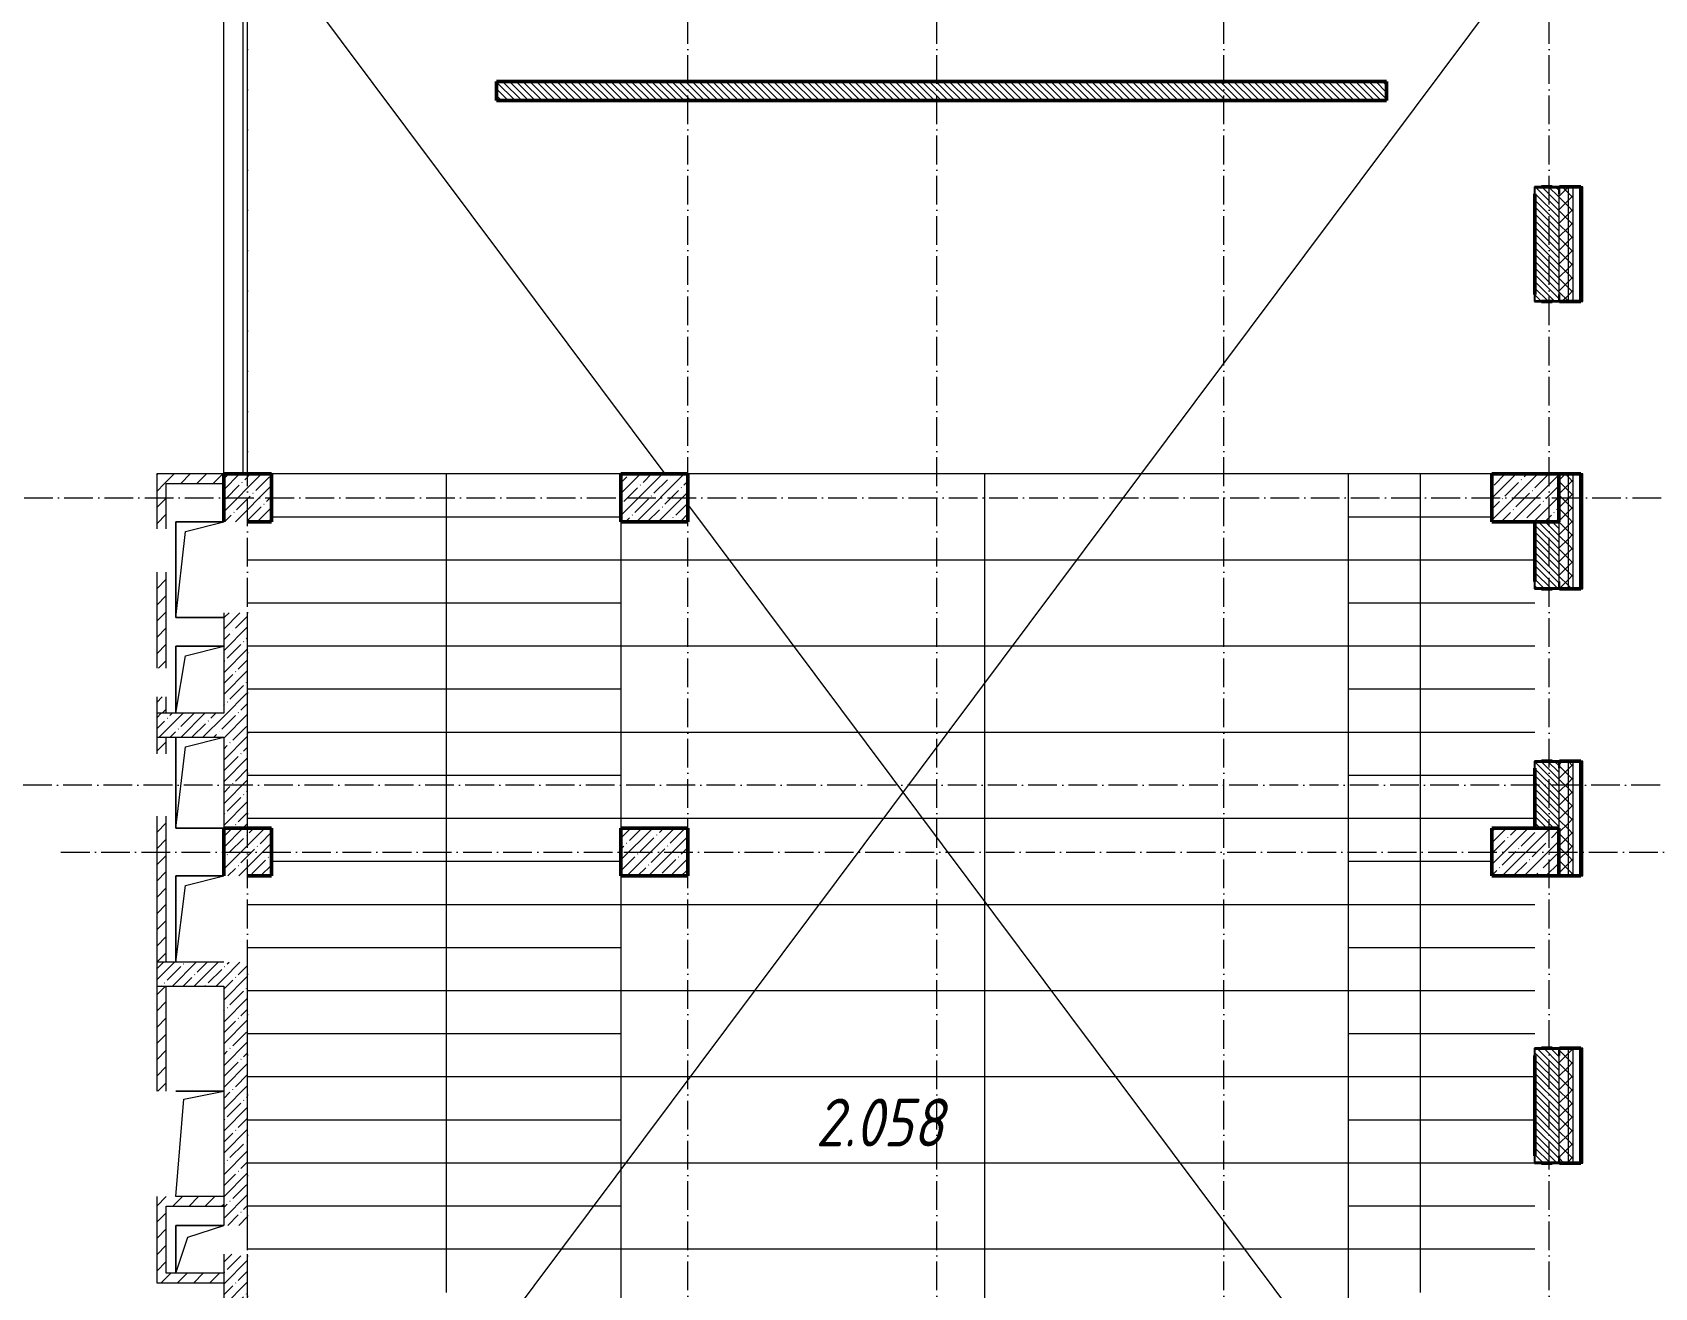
# Model space of a CAD drawing. Header units: millimetres. Extents: x -401725 to 250493, y 305116 to 802890.
# Drawn here: x -7990 to 8958, y 477247 to 490359 of the extents above; entities that cross this region are included whole.
import ezdxf

# ---------------------------------------------------------------- set-up
doc = ezdxf.new("R2010")
doc.units = ezdxf.units.MM
doc.linetypes.add('50_200_ШТРИХ_1Т_ш5_п1_п1_', pattern=[700, 500, -100, 0, -100])
for name, color, linetype, lineweight in [('A-DETL-____-OTLN-4', 7, 'Continuous', 18), ('A-FLOR-____-OTLN', 7, 'Continuous', 9), ('A-GENM-____-MCUT', 7, 'Continuous', 25), ('A-GENM-____-OTLN', 7, 'Continuous', 9), ('A-GENM-____-OTLN-1', 7, 'Continuous', 25), ('A-WALL-____-MCUT-1', 7, 'Continuous', 9), ('A-WALL-____-MCUT-2', 7, 'Continuous', 50), ('A-WALL-____-MCUT-3', 7, 'Continuous', 9), ('A-WALL-____-PATT-1', 7, 'Continuous', 9), ('A-WALL-FNSH-MCUT-1', 7, 'Continuous', 9), ('I-WALL-____-OTLN', 7, 'Continuous', 9), ('S-COLS-____-MCUT', 7, 'Continuous', 50), ('S-COLS-____-OTLN', 7, 'Continuous', 9), ('S-GRID-____-OTLN-1', 7, '50_200_ШТРИХ_1Т_ш5_п1_п1_', 9), ('S-STRS-____-OTLN-1', 7, 'Continuous', 9), ('Марки помещений', 7, 'Continuous', 9)]:
    doc.layers.add(name, color=color, linetype=linetype, lineweight=lineweight)
doc.styles.add('ISOCPEUR_I_3', font='isocpeui.ttf', dxfattribs={"width": 0.85, "height": 2.2})
pattern_1 = [(45, (-15591.66, 459015.94), (-114.0493, 114.0493), []), (45, (-15477.61, 459015.94), (-114.0493, 114.0493), [201.612, -40.322, 3.353, -36.97])]
pattern_2 = [(135, (-15591.663, 459015.94), (-35.35534, -35.35534), [])]
pattern_3 = [(45, (-15591.66, 459015.94), (-70.71068, 70.71068), []), (135, (-15591.66, 459015.94), (-70.71068, -70.71068), [])]
pattern_4 = [(45, (-15591.66, 459015.94), (-84.8528, 84.8528), [])]

# ---------------------------------------------------------------- blocks, each defined once
blk = doc.blocks.new('BSC_Колонна _Прямоугольная - 500х500-V2-АР1_План отверстий 2 этажа в осях 1-64_А-ГГ')
at = {"layer": 'S-COLS-____-OTLN'}
h = blk.add_hatch(dxfattribs=at)
h.set_pattern_fill('FP_28', color=256, style=0, pattern_type=2)
h.set_pattern_definition([(45, (-9850, -26481.04), (-114.04925, 114.04925), []), (45, (-9735.95, -26481.04), (-114.04925, 114.04925), [201.613, -40.323, 3.353, -36.97])])
h.paths.add_polyline_path([(-250, -250), (250, -250), (250, 250), (-250, 250)], flags=0)
at = {"layer": 'S-COLS-____-MCUT'}
for p, q in [((250, 250), (-250, 250)), ((-250, 250), (-250, -250)), ((250, -250), (250, 250)), ((0, -250), (250, -250))]:
    blk.add_line(p, q, dxfattribs=at)
blk = doc.blocks.new('BSC_Колонна _Прямоугольная - 500х700-V5-АР1_План отверстий 2 этажа в осях 1-64_А-ГГ')
at = {"layer": 'S-COLS-____-OTLN'}
h = blk.add_hatch(dxfattribs=at)
h.set_pattern_fill('FP_31', color=256, style=0, pattern_type=2)
h.set_pattern_definition([(315, (-22781.04, 14100), (114.0493, 114.0493), []), (315, (-22781.04, 13985.95), (114.0493, 114.0493), [201.613, -40.323, 3.353, -36.97])])
h.paths.add_polyline_path([(-250, 350), (-250, -350), (250, -350), (250, 350)], flags=0)
at = {"layer": 'S-COLS-____-MCUT'}
for p, q in [((250, 350), (-250, 350)), ((-250, 350), (-250, -350)), ((250, -350), (250, 350)), ((-250, -350), (250, -350))]:
    blk.add_line(p, q, dxfattribs=at)
blk = doc.blocks.new('BSC_Колонна _Прямоугольная - 500х700-V6-АР1_План отверстий 2 этажа в осях 1-64_А-ГГ')
at = {"layer": 'S-COLS-____-OTLN'}
h = blk.add_hatch(dxfattribs=at)
h.set_pattern_fill('FP_32', color=256, style=0, pattern_type=2)
h.set_pattern_definition([(315, (-26481.04, 14100), (114.04925, 114.04925), []), (315, (-26481.04, 13985.95), (114.04925, 114.04925), [201.613, -40.323, 3.353, -36.97])])
h.paths.add_polyline_path([(-250, 350), (-250, -350), (250, -350), (250, 350)], flags=0)
at = {"layer": 'S-COLS-____-MCUT'}
for p, q in [((250, 350), (-250, 350)), ((-250, 350), (-250, -350)), ((250, -350), (250, 350)), ((-250, -350), (250, -350))]:
    blk.add_line(p, q, dxfattribs=at)
blk = doc.blocks.new('BSC_Колонна _Прямоугольная - 500х700-V107-АР1_План отверстий 2 этажа в осях 1-64_А-ГГ')
at = {"layer": 'S-COLS-____-OTLN'}
h = blk.add_hatch(dxfattribs=at)
h.set_pattern_fill('FP_136', color=256, style=0, pattern_type=2)
h.set_pattern_definition([(315, (-22781.04, 23200), (114.04925, 114.04925), []), (315, (-22781.04, 23085.95), (114.04925, 114.04925), [201.613, -40.323, 3.353, -36.97])])
h.paths.add_polyline_path([(-250, 350), (-250, -350), (250, -350), (250, 350)], flags=0)
at = {"layer": 'S-COLS-____-MCUT'}
for p, q in [((250, 350), (-250, 350)), ((-250, 350), (-250, -350)), ((250, -350), (250, 350)), ((-250, -350), (250, -350))]:
    blk.add_line(p, q, dxfattribs=at)
blk = doc.blocks.new('BSC_Колонна _Прямоугольная - 500х700-V108-АР1_План отверстий 2 этажа в осях 1-64_А-ГГ')
at = {"layer": 'S-COLS-____-OTLN'}
h = blk.add_hatch(dxfattribs=at)
h.set_pattern_fill('FP_137', color=256, style=0, pattern_type=2)
h.set_pattern_definition([(315, (-26481.04, 23200), (114.04925, 114.04925), []), (315, (-26481.04, 23085.95), (114.04925, 114.04925), [201.613, -40.323, 3.353, -36.97])])
h.paths.add_polyline_path([(-250, 350), (-250, -350), (250, -350), (250, 350)], flags=0)
at = {"layer": 'S-COLS-____-MCUT'}
for p, q in [((250, 350), (-250, 350)), ((-250, 350), (-250, -350)), ((250, -350), (250, 350)), ((-250, -350), (250, -350))]:
    blk.add_line(p, q, dxfattribs=at)
blk = doc.blocks.new('Фахверк_СКБ_Уголок - 250_2700-27497298-АР1_План отверстий 2 этажа в осях 1-64_А-ГГ')
at = {"layer": 'A-GENM-____-MCUT'}
for p, q in [((200, 181), (125, 181)), ((125, 181), (125, 106)), ((131, 106), (131, 175)), ((131, 175), (200, 175)), ((200, 175), (200, 181)), ((125, 106), (131, 106)), ((131, -6), (125, -6)), ((125, -6), (125, -81)), ((125, -81), (200, -81)), ((131, -75), (131, -6)), ((200, -75), (131, -75)), ((200, -81), (200, -75))]:
    blk.add_line(p, q, dxfattribs=at)
blk = doc.blocks.new('AR_Отверстие прямоугольное _в плите_ - AR_Отверстие прямоугольное _в плите_-30552728-АР1_План отверстий 2 этажа в осях 1-64_А-ГГ')
at = {"layer": 'A-GENM-____-OTLN'}
for p, q in [((250, 500), (-250, 500)), ((-250, 500), (-250, -500)), ((-250, -500), (-150, 400)), ((-150, 400), (250, 500)), ((-250, -500), (250, -500))]:
    blk.add_line(p, q, dxfattribs=at)
blk = doc.blocks.new('AR_Отверстие прямоугольное _в плите_ - AR_Отверстие прямоугольное _в плите_-30552824-АР1_План отверстий 2 этажа в осях 1-64_А-ГГ')
at = {"layer": 'A-GENM-____-OTLN'}
for p, q in [((250, 350), (-250, 350)), ((-250, 350), (-250, -350)), ((-150, 250), (250, 350)), ((-250, -350), (-150, 250))]:
    blk.add_line(p, q, dxfattribs=at)
blk = doc.blocks.new('AR_Отверстие прямоугольное _в плите_ - AR_Отверстие прямоугольное _в плите_-30552826-АР1_План отверстий 2 этажа в осях 1-64_А-ГГ')
at = {"layer": 'A-GENM-____-OTLN'}
for p, q in [((-250, 475), (-250, -475)), ((-250, -475), (-150, 375)), ((-150, 375), (250, 475)), ((-250, -475), (250, -475))]:
    blk.add_line(p, q, dxfattribs=at)
blk = doc.blocks.new('AR_Отверстие прямоугольное _в плите_ - AR_Отверстие прямоугольное _в плите_-V175-АР1_План отверстий 2 этажа в осях 1-64_А-ГГ')
at = {"layer": 'A-GENM-____-OTLN'}
for p, q in [((250, 450), (-250, 450)), ((-250, 450), (-250, -450)), ((-250, -450), (-150, 350)), ((-150, 350), (250, 450))]:
    blk.add_line(p, q, dxfattribs=at)
blk = doc.blocks.new('AR_Отверстие прямоугольное _в плите_ - AR_Отверстие прямоугольное _в плите_-V186-АР1_План отверстий 2 этажа в осях 1-64_А-ГГ')
at = {"layer": 'A-GENM-____-OTLN'}
for p, q in [((250, 250), (-250, 250)), ((-250, 250), (-250, -250)), ((-125, 125), (250, 250)), ((-250, -250), (-125, 125))]:
    blk.add_line(p, q, dxfattribs=at)
blk = doc.blocks.new('AR_Отверстие прямоугольное _в плите_ - AR_Отверстие прямоугольное _в плите_-30552711-АР1_План отверстий 2 этажа в осях 1-64_А-ГГ')
at = {"layer": 'A-GENM-____-OTLN'}
for p, q in [((250, 550), (-250, 550)), ((-167, 467), (250, 550)), ((-250, -550), (-167, 467))]:
    blk.add_line(p, q, dxfattribs=at)
blk = doc.blocks.new('2этаж')
at = {"layer": 'S-GRID-____-OTLN-1', "color": 251, "ltscale": 0.6, "true_color": 0x636466}
for p, q in [((-5741.7, 454533.3), (-5741.7, 508896.9)), ((-1141.7, 454533.3), (-1141.7, 508896.9)), ((1458.3, 454533.3), (1458.3, 508896.9)), ((4458.3, 454533.3), (4458.3, 508896.9)), ((7858.3, 454533.3), (7858.3, 508896.9)), ((-20260.4, 485497), (11116.1, 485497)), ((11116.1, 482497), (-20260.4, 482497)), ((-7691.7, 481797), (11116.1, 481797))]:
    blk.add_line(p, q, dxfattribs=at)

msp = doc.modelspace()

# ---------------------------------------------------------------- hatches: boundary and pattern name
at = {"layer": 'A-WALL-____-PATT-1'}
h = msp.add_hatch(dxfattribs=at)
h.set_pattern_fill('FP_1', color=256, style=0, pattern_type=2)
h.set_pattern_definition(pattern_3)
h.paths.add_polyline_path([(8108.3366, 468546.983), (8108.3366, 470746.983), (8058.3366, 470746.983), (8058.3366, 468546.983)], flags=0)
h.paths.add_polyline_path([(8058.3366, 472546.983), (8108.3366, 472546.983), (8108.3366, 473746.983), (8058.3366, 473746.983), (8058.3366, 473511.7535)], flags=0)
h.paths.add_polyline_path([(8058.3366, 475546.983), (8108.3366, 475546.983), (8108.3366, 476746.983), (8058.3366, 476746.983)], flags=0)
h.paths.add_polyline_path([(8108.3366, 478546.983), (8108.3366, 479746.983), (8058.3366, 479746.983), (8058.3366, 478546.983)], flags=0)
h.paths.add_polyline_path([(8108.3366, 481546.983), (8108.3366, 482746.983), (8058.3366, 482746.983), (8058.3366, 481546.983)], flags=0)
h.paths.add_polyline_path([(8108.3366, 484546.983), (8108.3366, 485746.983), (8058.3366, 485746.983), (8058.3366, 484546.983)], flags=0)
h.paths.add_polyline_path([(8108.3366, 487546.983), (8108.3366, 488746.983), (8058.3366, 488746.983), (8058.3366, 487546.983)], flags=0)
h.paths.add_polyline_path([(8108.3366, 490546.983), (8108.3366, 491746.983), (8058.3366, 491746.983), (8058.3366, 490546.983)], flags=0)
h.paths.add_polyline_path([(8108.3366, 493546.983), (8108.3366, 494746.983), (8058.3366, 494746.983), (8058.3366, 493546.983)], flags=0)
h.paths.add_polyline_path([(8108.3366, 496546.983), (8108.3366, 497746.983), (8058.3366, 497746.983), (8058.3366, 496546.983)], flags=0)
h.paths.add_polyline_path([(8108.3366, 499546.983), (8108.3366, 500796.983), (8058.3366, 500796.983), (8058.3366, 499546.983)], flags=0)
h.paths.add_polyline_path([(8108.3366, 502596.983), (8108.3366, 506846.983), (8058.3366, 506846.983), (8058.3366, 502596.983)], flags=0)
h = msp.add_hatch(dxfattribs=at)
h.set_pattern_fill('FP_1', color=256, style=0, pattern_type=2)
h.set_pattern_definition(pattern_3)
h.paths.add_polyline_path([(8058.3366, 468546.983), (8058.3366, 470746.983), (7964.3366, 470746.983), (7964.3366, 470671.983), (7958.3366, 470671.983), (7958.3366, 468546.983)], flags=0)
h.paths.add_polyline_path([(7964.3366, 472546.983), (8058.3366, 472546.983), (8058.3366, 473746.983), (7964.3366, 473746.983), (7964.3366, 473671.983), (7958.3366, 473671.983), (7958.3366, 472621.983), (7964.3366, 472621.983), (7964.3366, 472552.983)], flags=0)
h.paths.add_polyline_path([(8058.3366, 475546.983), (8058.3366, 476746.983), (7958.3366, 476746.983), (7958.3366, 475621.983), (7964.3366, 475621.983), (7964.3366, 475546.983)], flags=0)
h.paths.add_polyline_path([(8058.3366, 478546.983), (8058.3366, 479746.983), (7964.3366, 479746.983), (7964.3366, 479671.983), (7958.3366, 479671.983), (7958.3366, 478621.983), (7964.3366, 478621.983), (7964.3366, 478546.983)], flags=0)
h.paths.add_polyline_path([(7958.3366, 481546.983), (8058.3366, 481546.983), (8058.3366, 482746.983), (7964.3366, 482746.983), (7964.3366, 482671.983), (7958.3366, 482671.983), (7958.3366, 482046.983)], flags=0)
h.paths.add_polyline_path([(7964.3366, 484546.983), (8058.3366, 484546.983), (8058.3366, 485746.983), (7958.3366, 485746.983), (7958.3366, 484621.983), (7964.3366, 484621.983), (7964.3366, 484552.983)], flags=0)
h.paths.add_polyline_path([(8058.3366, 487546.983), (8058.3366, 488746.983), (7964.3366, 488746.983), (7964.3366, 488671.983), (7958.3366, 488671.983), (7958.3366, 487621.983), (7964.3366, 487621.983), (7964.3366, 487546.983)], flags=0)
h.paths.add_polyline_path([(8058.3366, 490546.983), (8058.3366, 491746.983), (7958.3366, 491746.983), (7958.3366, 490621.983), (7964.3366, 490621.983), (7964.3366, 490546.983)], flags=0)
h.paths.add_polyline_path([(7964.3366, 493546.983), (8058.3366, 493546.983), (8058.3366, 494746.983), (7964.3366, 494746.983), (7964.3366, 494671.983), (7958.3366, 494671.983), (7958.3366, 493621.983), (7964.3366, 493621.983), (7964.3366, 493552.983)], flags=0)
h.paths.add_polyline_path([(7964.3366, 496546.983), (8058.3366, 496546.983), (8058.3366, 497746.983), (7958.3366, 497746.983), (7958.3366, 496621.983), (7964.3366, 496621.983), (7964.3366, 496552.983)], flags=0)
h.paths.add_polyline_path([(8058.3366, 499546.983), (8058.3366, 500796.983), (7964.3366, 500796.983), (7964.3366, 500721.983), (7958.3366, 500721.983), (7958.3366, 499621.983), (7964.3366, 499621.983), (7964.3366, 499546.983)], flags=0)
h.paths.add_polyline_path([(8058.3366, 502596.983), (8058.3366, 506746.983), (7958.3366, 506746.983), (7958.3366, 502596.983)], flags=0)
h = msp.add_hatch(dxfattribs=at)
h.set_pattern_fill('FP_3', color=256, style=0, pattern_type=2)
h.set_pattern_definition([(45, (-15591.66, 459015.94), (-85.5366, 85.5366), []), (45, (-15534.64, 459015.94), (-85.5366, 85.5366), [])])
h.paths.add_polyline_path([(8208.3366, 468736.983), (8208.3366, 470746.983), (8188.3366, 470746.983), (8188.3366, 468736.983)], flags=0)
h.paths.add_polyline_path([(8208.3366, 472546.983), (8208.3366, 473746.983), (8188.3366, 473746.983), (8188.3366, 472546.983)], flags=0)
h.paths.add_polyline_path([(8208.3366, 475546.983), (8208.3366, 476746.983), (8188.3366, 476746.983), (8188.3366, 475546.983)], flags=0)
h.paths.add_polyline_path([(8208.3366, 478546.983), (8208.3366, 479746.983), (8188.3366, 479746.983), (8188.3366, 478546.983)], flags=0)
h.paths.add_polyline_path([(8208.3366, 481546.983), (8208.3366, 482746.983), (8188.3366, 482746.983), (8188.3366, 481546.983)], flags=0)
h.paths.add_polyline_path([(8208.3366, 484546.983), (8208.3366, 485746.983), (8188.3366, 485746.983), (8188.3366, 484546.983)], flags=0)
h.paths.add_polyline_path([(8208.3366, 487546.983), (8208.3366, 488746.983), (8188.3366, 488746.983), (8188.3366, 487546.983)], flags=0)
h.paths.add_polyline_path([(8208.3366, 490546.983), (8208.3366, 491746.983), (8188.3366, 491746.983), (8188.3366, 490546.983)], flags=0)
h.paths.add_polyline_path([(8188.3366, 493546.983), (8208.3366, 493546.983), (8208.3366, 494746.983), (8188.3366, 494746.983), (8188.3366, 494151.6094)], flags=0)
h.paths.add_polyline_path([(8208.3366, 496546.983), (8208.3366, 497746.983), (8188.3366, 497746.983), (8188.3366, 496546.983)], flags=0)
h.paths.add_polyline_path([(8208.3366, 499546.983), (8208.3366, 500566.983), (8188.3366, 500566.983), (8188.3366, 499546.983)], flags=0)
h = msp.add_hatch(dxfattribs=at)
h.set_pattern_fill('FP_6', color=256, style=0, pattern_type=2)
h.set_pattern_definition(pattern_2)
h.paths.add_polyline_path([(7889.3366, 487546.983), (7889.3366, 487552.983), (7958.3366, 487552.983), (7958.3366, 488740.983), (7889.3366, 488740.983), (7889.3366, 488746.983), (7777.3366, 488746.983), (7777.3366, 488740.983), (7708.3366, 488740.983), (7708.3366, 487552.983), (7777.3366, 487552.983), (7777.3366, 487546.983)], flags=0)
h.paths.add_polyline_path([(7889.3366, 490546.983), (7889.3366, 490552.983), (7958.3366, 490552.983), (7958.3366, 491246.983), (7708.3366, 491246.983), (7708.3366, 490552.983), (7777.3366, 490552.983), (7777.3366, 490546.983)], flags=0)
h = msp.add_hatch(dxfattribs=at)
h.set_pattern_fill('FP_6', color=256, style=0, pattern_type=2)
h.set_pattern_definition(pattern_2)
h.paths.add_polyline_path([(6158.3366, 489646.983), (6158.3366, 489846.983), (-3141.6634, 489846.983), (-3141.6634, 489646.983), (5604.2185, 489646.983)], flags=0)
h = msp.add_hatch(dxfattribs=at)
h.set_pattern_fill('FP_4', color=256, style=0, pattern_type=2)
h.set_pattern_definition(pattern_4)
h.paths.add_polyline_path([(-5991.6634, 485646.983), (-5991.6634, 485746.983), (-6691.6634, 485746.983), (-6691.6634, 485646.983), (-6591.6634, 485646.983)], flags=0)
h = msp.add_hatch(dxfattribs=at)
h.set_pattern_fill('FP_4', color=256, style=0, pattern_type=2)
h.set_pattern_definition(pattern_4)
h.paths.add_polyline_path([(-6591.6634, 483246.983), (-6591.6634, 483416.983), (-6691.6634, 483416.983), (-6691.6634, 483246.983)], flags=0)
h.paths.add_polyline_path([(-6691.6634, 483716.983), (-6591.6634, 483716.983), (-6591.6634, 484721.983), (-6691.6634, 484721.983), (-6691.6634, 483831.6814)], flags=0)
h.paths.add_polyline_path([(-6691.6634, 485171.983), (-6591.6634, 485171.983), (-6591.6634, 485646.983), (-6691.6634, 485646.983)], flags=0)
h = msp.add_hatch(dxfattribs=at)
h.set_pattern_fill('FP_6', color=256, style=0, pattern_type=2)
h.set_pattern_definition(pattern_2)
h.paths.add_polyline_path([(7958.3366, 482046.983), (7958.3366, 482740.983), (7889.3366, 482740.983), (7889.3366, 482746.983), (7777.3366, 482746.983), (7777.3366, 482740.983), (7708.3366, 482740.983), (7708.3366, 482046.983)], flags=0)
h.paths.add_polyline_path([(7889.3366, 484546.983), (7889.3366, 484552.983), (7958.3366, 484552.983), (7958.3366, 485246.983), (7708.3366, 485246.983), (7708.3366, 484552.983), (7777.3366, 484552.983), (7777.3366, 484546.983)], flags=0)
h = msp.add_hatch(dxfattribs=at)
h.set_pattern_fill('FP_25', color=256, style=0, pattern_type=2)
h.set_pattern_definition(pattern_1)
h.paths.add_polyline_path([(-5741.6634, 482046.983), (-5741.6634, 484296.983), (-5991.6634, 484296.983), (-5991.6634, 482046.983)], flags=0)
h = msp.add_hatch(dxfattribs=at)
h.set_pattern_fill('FP_25', color=256, style=0, pattern_type=2)
h.set_pattern_definition(pattern_1)
h.paths.add_polyline_path([(-5991.6634, 482996.983), (-5991.6634, 483246.983), (-6691.6634, 483246.983), (-6691.6634, 482996.983)], flags=0)
h = msp.add_hatch(dxfattribs=at)
h.set_pattern_fill('FP_4', color=256, style=0, pattern_type=2)
h.set_pattern_definition(pattern_4)
h.paths.add_polyline_path([(-6691.6634, 480646.983), (-6591.6634, 480646.983), (-6591.6634, 482171.983), (-6691.6634, 482171.983), (-6691.6634, 482111.6934)], flags=0)
h.paths.add_polyline_path([(-6691.6634, 482821.983), (-6591.6634, 482821.983), (-6591.6634, 482996.983), (-6691.6634, 482996.983)], flags=0)
h = msp.add_hatch(dxfattribs=at)
h.set_pattern_fill('FP_25', color=256, style=0, pattern_type=2)
h.set_pattern_definition(pattern_1)
h.paths.add_polyline_path([(-5991.6634, 480396.983), (-5991.6634, 480646.983), (-6691.6634, 480646.983), (-6691.6634, 480396.983)], flags=0)
h = msp.add_hatch(dxfattribs=at)
h.set_pattern_fill('FP_25', color=256, style=0, pattern_type=2)
h.set_pattern_definition(pattern_1)
h.paths.add_polyline_path([(-5991.6634, 476746.983), (-5741.6634, 476746.983), (-5741.6634, 477596.983), (-5991.6634, 477596.983), (-5991.6634, 476951.7295)], flags=0)
h.paths.add_polyline_path([(-5991.6634, 477896.983), (-5741.6634, 477896.983), (-5741.6634, 480646.983), (-5991.6634, 480646.983), (-5991.6634, 480391.7054)], flags=0)
h = msp.add_hatch(dxfattribs=at)
h.set_pattern_fill('FP_4', color=256, style=0, pattern_type=2)
h.set_pattern_definition(pattern_4)
h.paths.add_polyline_path([(-6591.6634, 477396.983), (-6591.6634, 478196.983), (-6691.6634, 478196.983), (-6691.6634, 477396.983)], flags=0)
h.paths.add_polyline_path([(-6641.6634, 479296.983), (-6591.6634, 479296.983), (-6591.6634, 480396.983), (-6691.6634, 480396.983), (-6691.6634, 479296.983)], flags=0)
h = msp.add_hatch(dxfattribs=at)
h.set_pattern_fill('FP_6', color=256, style=0, pattern_type=2)
h.set_pattern_definition(pattern_2)
h.paths.add_polyline_path([(7889.3366, 478546.983), (7889.3366, 478552.983), (7958.3366, 478552.983), (7958.3366, 479740.983), (7889.3366, 479740.983), (7889.3366, 479746.983), (7777.3366, 479746.983), (7777.3366, 479740.983), (7708.3366, 479740.983), (7708.3366, 478552.983), (7777.3366, 478552.983), (7777.3366, 478546.983)], flags=0)
h = msp.add_hatch(dxfattribs=at)
h.set_pattern_fill('FP_4', color=256, style=0, pattern_type=2)
h.set_pattern_definition(pattern_4)
h.paths.add_polyline_path([(-6591.6634, 478096.983), (-5991.6634, 478096.983), (-5991.6634, 478196.983), (-6591.6634, 478196.983)], flags=0)
h = msp.add_hatch(dxfattribs=at)
h.set_pattern_fill('FP_4', color=256, style=0, pattern_type=2)
h.set_pattern_definition(pattern_4)
h.paths.add_polyline_path([(-5991.6634, 477296.983), (-5991.6634, 477396.983), (-6691.6634, 477396.983), (-6691.6634, 477296.983)], flags=0)
at = {"layer": 'S-COLS-____-OTLN'}
h = msp.add_hatch(dxfattribs=at)
h.set_pattern_fill('FP_25', color=256, style=0, pattern_type=2)
h.set_pattern_definition(pattern_1)
h.paths.add_polyline_path([(-5991.6634, 481546.983), (-5491.6634, 481546.983), (-5491.6634, 482046.983), (-5991.6634, 482046.983)], flags=0)

# ---------------------------------------------------------------- linework, layer by layer
at = {"layer": 'A-DETL-____-OTLN-4'}
for p, q in [((-5491.6634, 473596.983), (7708.3366, 491246.983)), ((-1378.3489, 485746.983), (-5491.6634, 491246.983)), ((7708.3366, 473596.983), (-1141.6634, 485430.5057))]:
    msp.add_line(p, q, dxfattribs=at)
at = {"layer": 'A-FLOR-____-OTLN'}
for p, q in [((-5741.6634, 485746.983), (-5741.6634, 491246.983)), ((-6491.6634, 485246.983), (-5991.6634, 485246.983)), ((-6491.6634, 484246.983), (-6491.6634, 485246.983)), ((-5991.6634, 484246.983), (-6491.6634, 484246.983)), ((-6491.6634, 483946.7289), (-5991.6634, 483946.7289)), ((-6491.6634, 483246.983), (-6491.6634, 483946.7289)), ((-6491.6634, 482046.983), (-6491.6634, 482996.983)), ((-5991.6634, 482046.983), (-6491.6634, 482046.983)), ((-6491.6634, 481546.983), (-5991.6634, 481546.983)), ((-6491.6634, 480646.983), (-6491.6634, 481546.983)), ((-6491.6634, 479296.983), (-5991.6634, 479296.983)), ((-6491.6634, 477896.983), (-5991.6634, 477896.983)), ((-6491.6634, 477396.983), (-6491.6634, 477896.983))]:
    msp.add_line(p, q, dxfattribs=at)
at = {"layer": 'A-WALL-____-MCUT-1'}
for p, q in [((-5991.6634, 484296.983), (-5991.6634, 483246.983)), ((-5741.6634, 482046.983), (-5741.6634, 484296.983)), ((-5991.6634, 483246.983), (-6691.6634, 483246.983)), ((-6691.6634, 483246.983), (-6691.6634, 482996.983)), ((-6691.6634, 482996.983), (-5991.6634, 482996.983)), ((-5991.6634, 482996.983), (-5991.6634, 482046.983)), ((-5991.6634, 482046.983), (-5741.6634, 482046.983)), ((-5991.6634, 480646.983), (-6691.6634, 480646.983)), ((-6691.6634, 480646.983), (-6691.6634, 480396.983)), ((-5741.6634, 477896.983), (-5741.6634, 480646.983)), ((-6691.6634, 480396.983), (-5991.6634, 480396.983)), ((-5991.6634, 480396.983), (-5991.6634, 477896.983)), ((-5991.6634, 477596.983), (-5991.6634, 476746.983)), ((-5741.6634, 476746.983), (-5741.6634, 477596.983))]:
    msp.add_line(p, q, dxfattribs=at)
at = {"layer": 'A-WALL-____-MCUT-2'}
for p, q in [((6158.3366, 489846.983), (-3141.6634, 489846.983)), ((-3141.6634, 489846.983), (-3141.6634, 489646.983)), ((6158.3366, 489646.983), (6158.3366, 489846.983)), ((-3141.6634, 489646.983), (6158.3366, 489646.983)), ((7708.3366, 488671.983), (7708.3366, 487621.983)), ((7889.3366, 488746.983), (7777.3366, 488746.983)), ((8188.3366, 488746.983), (7964.3366, 488746.983)), ((8188.3366, 487546.983), (8188.3366, 488746.983)), ((7777.3366, 487546.983), (7889.3366, 487546.983)), ((7964.3366, 487546.983), (8188.3366, 487546.983)), ((8188.3366, 485746.983), (7958.3366, 485746.983)), ((8188.3366, 484546.983), (8188.3366, 485746.983)), ((7708.3366, 485246.983), (7708.3366, 484621.983)), ((7777.3366, 484546.983), (7889.3366, 484546.983)), ((7964.3366, 484546.983), (8188.3366, 484546.983)), ((7889.3366, 482746.983), (7777.3366, 482746.983)), ((8188.3366, 482746.983), (7964.3366, 482746.983)), ((8188.3366, 481546.983), (8188.3366, 482746.983)), ((7708.3366, 482671.983), (7708.3366, 482046.983)), ((7958.3366, 481546.983), (8188.3366, 481546.983)), ((7708.3366, 479671.983), (7708.3366, 478621.983)), ((7889.3366, 479746.983), (7777.3366, 479746.983)), ((8188.3366, 479746.983), (7964.3366, 479746.983)), ((8188.3366, 478546.983), (8188.3366, 479746.983)), ((7777.3366, 478546.983), (7889.3366, 478546.983)), ((7964.3366, 478546.983), (8188.3366, 478546.983))]:
    msp.add_line(p, q, dxfattribs=at)
at = {"layer": 'A-WALL-____-MCUT-3'}
for p, q in [((7958.3366, 488671.983), (7958.3366, 487621.983)), ((8058.3366, 487546.983), (8058.3366, 488746.983)), ((8108.3366, 487546.983), (8108.3366, 488746.983)), ((8058.3366, 484546.983), (8058.3366, 485746.983)), ((8108.3366, 484546.983), (8108.3366, 485746.983)), ((7958.3366, 485246.983), (7958.3366, 484621.983)), ((8058.3366, 481546.983), (8058.3366, 482746.983)), ((8108.3366, 481546.983), (8108.3366, 482746.983)), ((7958.3366, 482671.983), (7958.3366, 482046.983)), ((7958.3366, 479671.983), (7958.3366, 478621.983)), ((8058.3366, 478546.983), (8058.3366, 479746.983)), ((8108.3366, 478546.983), (8108.3366, 479746.983))]:
    msp.add_line(p, q, dxfattribs=at)
at = {"layer": 'A-WALL-FNSH-MCUT-1'}
for p, q in [((8208.3366, 488746.983), (8188.3366, 488746.983)), ((8208.3366, 487546.983), (8208.3366, 488746.983)), ((8188.3366, 487546.983), (8208.3366, 487546.983)), ((-5991.6634, 485746.983), (-6691.6634, 485746.983)), ((-6691.6634, 485746.983), (-6691.6634, 485171.983)), ((8208.3366, 485746.983), (8188.3366, 485746.983)), ((8208.3366, 484546.983), (8208.3366, 485746.983)), ((-6591.6634, 485646.983), (-5991.6634, 485646.983)), ((-6591.6634, 485171.983), (-6591.6634, 485646.983)), ((-6691.6634, 484721.983), (-6691.6634, 483716.983)), ((-6591.6634, 483716.983), (-6591.6634, 484721.983)), ((8188.3366, 484546.983), (8208.3366, 484546.983)), ((-6691.6634, 483416.983), (-6691.6634, 483246.983)), ((-6591.6634, 483246.983), (-6591.6634, 483416.983)), ((-6691.6634, 482996.983), (-6691.6634, 482821.983)), ((-6591.6634, 482821.983), (-6591.6634, 482996.983)), ((8208.3366, 482746.983), (8188.3366, 482746.983)), ((8208.3366, 481546.983), (8208.3366, 482746.983)), ((-6691.6634, 482171.983), (-6691.6634, 480646.983)), ((-6591.6634, 480646.983), (-6591.6634, 482171.983)), ((8188.3366, 481546.983), (8208.3366, 481546.983)), ((-6691.6634, 480396.983), (-6691.6634, 479296.983)), ((-6591.6634, 479296.983), (-6591.6634, 480396.983)), ((8208.3366, 479746.983), (8188.3366, 479746.983)), ((8208.3366, 478546.983), (8208.3366, 479746.983)), ((8188.3366, 478546.983), (8208.3366, 478546.983)), ((-6691.6634, 478196.983), (-6691.6634, 477296.983)), ((-5991.6634, 478196.983), (-6491.6634, 478196.983)), ((-6591.6634, 478096.983), (-5991.6634, 478096.983)), ((-6591.6634, 477396.983), (-6591.6634, 478096.983)), ((-6691.6634, 477296.983), (-5991.6634, 477296.983)), ((-5991.6634, 477396.983), (-6591.6634, 477396.983))]:
    msp.add_line(p, q, dxfattribs=at)
at = {"layer": 'I-WALL-____-OTLN'}
for p, q in [((-5991.6634, 485746.983), (-5991.6634, 491246.983)), ((-5791.6634, 491246.983), (-5791.6634, 485746.983))]:
    msp.add_line(p, q, dxfattribs=at)
at = {"layer": 'S-COLS-____-MCUT'}
for p, q in [((-5491.6634, 482046.983), (-5991.6634, 482046.983)), ((-5991.6634, 482046.983), (-5991.6634, 481546.983)), ((-5491.6634, 481546.983), (-5491.6634, 482046.983)), ((-5741.6634, 481546.983), (-5491.6634, 481546.983))]:
    msp.add_line(p, q, dxfattribs=at)
at = {"layer": 'S-STRS-____-OTLN-1'}
for p, q in [((-1841.6634, 485746.983), (-5491.6634, 485746.983)), ((-1841.6634, 485746.983), (-5491.6634, 485746.983)), ((-3666.6634, 485746.983), (-3666.6634, 485296.983)), ((5758.3366, 485746.983), (-1141.6634, 485746.983)), ((5758.3366, 485746.983), (-1141.6634, 485746.983)), ((1958.3366, 485746.983), (1958.3366, 484846.983)), ((7258.3366, 485746.983), (5758.3366, 485746.983)), ((7258.3366, 485746.983), (5758.3366, 485746.983)), ((5758.3366, 485746.983), (5758.3366, 484846.983)), ((6508.3366, 485746.983), (6508.3366, 485296.983)), ((-1841.6634, 485296.983), (-5491.6634, 485296.983)), ((-1841.6634, 485296.983), (-5491.6634, 485296.983)), ((-3666.6634, 485296.983), (-3666.6634, 484846.983)), ((-1841.6634, 485246.983), (-1841.6634, 484846.983)), ((-1841.6634, 485246.983), (-1841.6634, 484846.983)), ((5758.3366, 485296.983), (5758.3366, 484846.983)), ((7258.3366, 485296.983), (5758.3366, 485296.983)), ((7258.3366, 485296.983), (5758.3366, 485296.983)), ((6508.3366, 485296.983), (6508.3366, 484846.983)), ((-1841.6634, 484846.983), (-5741.6634, 484846.983)), ((-1841.6634, 484846.983), (-5741.6634, 484846.983)), ((-3666.6634, 484846.983), (-3666.6634, 484396.983)), ((-1841.6634, 484846.983), (-1841.6634, 483946.983)), ((5758.3366, 484846.983), (-1841.6634, 484846.983)), ((5758.3366, 484846.983), (-1841.6634, 484846.983)), ((1958.3366, 484846.983), (1958.3366, 483946.983)), ((7708.3366, 484846.983), (5758.3366, 484846.983)), ((7708.3366, 484846.983), (5758.3366, 484846.983)), ((5758.3366, 484846.983), (5758.3366, 483946.983)), ((6508.3366, 484846.983), (6508.3366, 484396.983)), ((-1841.6634, 484396.983), (-5741.6634, 484396.983)), ((-1841.6634, 484396.983), (-5741.6634, 484396.983)), ((-3666.6634, 484396.983), (-3666.6634, 483946.983)), ((-1841.6634, 484396.983), (-1841.6634, 483946.983)), ((5758.3366, 484396.983), (5758.3366, 483946.983)), ((7708.3366, 484396.983), (5758.3366, 484396.983)), ((7708.3366, 484396.983), (5758.3366, 484396.983)), ((6508.3366, 484396.983), (6508.3366, 483946.983)), ((-1841.6634, 483946.983), (-5741.6634, 483946.983)), ((-1841.6634, 483946.983), (-5741.6634, 483946.983)), ((-3666.6634, 483946.983), (-3666.6634, 483496.983)), ((-1841.6634, 483946.983), (-1841.6634, 483046.983)), ((5758.3366, 483946.983), (-1841.6634, 483946.983)), ((5758.3366, 483946.983), (-1841.6634, 483946.983)), ((1958.3366, 483946.983), (1958.3366, 483046.983)), ((7708.3366, 483946.983), (5758.3366, 483946.983)), ((7708.3366, 483946.983), (5758.3366, 483946.983)), ((5758.3366, 483946.983), (5758.3366, 483046.983)), ((6508.3366, 483946.983), (6508.3366, 483496.983)), ((-1841.6634, 483496.983), (-5741.6634, 483496.983)), ((-1841.6634, 483496.983), (-5741.6634, 483496.983)), ((-3666.6634, 483496.983), (-3666.6634, 483046.983)), ((-1841.6634, 483496.983), (-1841.6634, 483046.983)), ((5758.3366, 483496.983), (5758.3366, 483046.983)), ((7708.3366, 483496.983), (5758.3366, 483496.983)), ((7708.3366, 483496.983), (5758.3366, 483496.983)), ((6508.3366, 483496.983), (6508.3366, 483046.983)), ((-1841.6634, 483046.983), (-5741.6634, 483046.983)), ((-1841.6634, 483046.983), (-5741.6634, 483046.983)), ((-3666.6634, 483046.983), (-3666.6634, 482596.983)), ((-1841.6634, 483046.983), (-1841.6634, 482146.983)), ((5758.3366, 483046.983), (-1841.6634, 483046.983)), ((5758.3366, 483046.983), (-1841.6634, 483046.983)), ((1958.3366, 483046.983), (1958.3366, 482146.983)), ((7708.3366, 483046.983), (5758.3366, 483046.983)), ((7708.3366, 483046.983), (5758.3366, 483046.983)), ((5758.3366, 483046.983), (5758.3366, 482146.983)), ((6508.3366, 483046.983), (6508.3366, 482596.983)), ((-1841.6634, 482596.983), (-5741.6634, 482596.983)), ((-1841.6634, 482596.983), (-5741.6634, 482596.983)), ((-3666.6634, 482596.983), (-3666.6634, 482146.983)), ((-1841.6634, 482596.983), (-1841.6634, 482146.983)), ((5758.3366, 482596.983), (5758.3366, 482146.983)), ((7708.3366, 482596.983), (5758.3366, 482596.983)), ((7708.3366, 482596.983), (5758.3366, 482596.983)), ((6508.3366, 482596.983), (6508.3366, 482146.983)), ((-1841.6634, 482146.983), (-5741.6634, 482146.983)), ((-1841.6634, 482146.983), (-5741.6634, 482146.983)), ((-3666.6634, 482146.983), (-3666.6634, 481696.983)), ((-1841.6634, 482146.983), (-1841.6634, 482046.983)), ((5758.3366, 482146.983), (-1841.6634, 482146.983)), ((5758.3366, 482146.983), (-1841.6634, 482146.983)), ((1958.3366, 482146.983), (1958.3366, 481246.983)), ((7708.3366, 482146.983), (5758.3366, 482146.983)), ((7708.3366, 482146.983), (5758.3366, 482146.983)), ((5758.3366, 482146.983), (5758.3366, 481246.983)), ((6508.3366, 482146.983), (6508.3366, 481696.983)), ((-1841.6634, 481696.983), (-5491.6634, 481696.983)), ((-1841.6634, 481696.983), (-5491.6634, 481696.983)), ((-3666.6634, 481696.983), (-3666.6634, 481246.983)), ((5758.3366, 481696.983), (5758.3366, 481246.983)), ((7258.3366, 481696.983), (5758.3366, 481696.983)), ((7258.3366, 481696.983), (5758.3366, 481696.983)), ((6508.3366, 481696.983), (6508.3366, 481246.983)), ((-1841.6634, 481546.983), (-1841.6634, 481246.983)), ((-1841.6634, 481546.983), (-1841.6634, 481246.983)), ((-1841.6634, 481246.983), (-5741.6634, 481246.983)), ((-1841.6634, 481246.983), (-5741.6634, 481246.983)), ((-3666.6634, 481246.983), (-3666.6634, 480796.983)), ((-1841.6634, 481246.983), (-1841.6634, 480346.983)), ((5758.3366, 481246.983), (-1841.6634, 481246.983)), ((5758.3366, 481246.983), (-1841.6634, 481246.983)), ((1958.3366, 481246.983), (1958.3366, 480346.983)), ((7708.3366, 481246.983), (5758.3366, 481246.983)), ((7708.3366, 481246.983), (5758.3366, 481246.983)), ((5758.3366, 481246.983), (5758.3366, 480346.983)), ((6508.3366, 481246.983), (6508.3366, 480796.983)), ((-1841.6634, 480796.983), (-5741.6634, 480796.983)), ((-1841.6634, 480796.983), (-5741.6634, 480796.983)), ((-3666.6634, 480796.983), (-3666.6634, 480346.983)), ((-1841.6634, 480796.983), (-1841.6634, 480346.983)), ((5758.3366, 480796.983), (5758.3366, 480346.983)), ((7708.3366, 480796.983), (5758.3366, 480796.983)), ((7708.3366, 480796.983), (5758.3366, 480796.983)), ((6508.3366, 480796.983), (6508.3366, 480346.983)), ((-1841.6634, 480346.983), (-5741.6634, 480346.983)), ((-1841.6634, 480346.983), (-5741.6634, 480346.983)), ((-3666.6634, 480346.983), (-3666.6634, 479896.983)), ((-1841.6634, 480346.983), (-1841.6634, 479446.983)), ((5758.3366, 480346.983), (-1841.6634, 480346.983)), ((5758.3366, 480346.983), (-1841.6634, 480346.983)), ((1958.3366, 480346.983), (1958.3366, 479446.983)), ((7708.3366, 480346.983), (5758.3366, 480346.983)), ((7708.3366, 480346.983), (5758.3366, 480346.983)), ((5758.3366, 480346.983), (5758.3366, 479446.983)), ((6508.3366, 480346.983), (6508.3366, 479896.983)), ((-1841.6634, 479896.983), (-5741.6634, 479896.983)), ((-1841.6634, 479896.983), (-5741.6634, 479896.983)), ((-3666.6634, 479896.983), (-3666.6634, 479446.983)), ((-1841.6634, 479896.983), (-1841.6634, 479446.983)), ((5758.3366, 479896.983), (5758.3366, 479446.983)), ((7708.3366, 479896.983), (5758.3366, 479896.983)), ((7708.3366, 479896.983), (5758.3366, 479896.983)), ((6508.3366, 479896.983), (6508.3366, 479446.983)), ((-1841.6634, 479446.983), (-5741.6634, 479446.983)), ((-1841.6634, 479446.983), (-5741.6634, 479446.983)), ((-3666.6634, 479446.983), (-3666.6634, 478996.983)), ((-1841.6634, 479446.983), (-1841.6634, 478546.983)), ((5758.3366, 479446.983), (-1841.6634, 479446.983)), ((5758.3366, 479446.983), (-1841.6634, 479446.983)), ((1958.3366, 479446.983), (1958.3366, 478546.983)), ((7708.3366, 479446.983), (5758.3366, 479446.983)), ((7708.3366, 479446.983), (5758.3366, 479446.983)), ((5758.3366, 479446.983), (5758.3366, 478546.983)), ((6508.3366, 479446.983), (6508.3366, 478996.983)), ((-1841.6634, 478996.983), (-5741.6634, 478996.983)), ((-1841.6634, 478996.983), (-5741.6634, 478996.983)), ((-3666.6634, 478996.983), (-3666.6634, 478546.983)), ((-1841.6634, 478996.983), (-1841.6634, 478546.983)), ((5758.3366, 478996.983), (5758.3366, 478546.983)), ((7708.3366, 478996.983), (5758.3366, 478996.983)), ((7708.3366, 478996.983), (5758.3366, 478996.983)), ((6508.3366, 478996.983), (6508.3366, 478546.983)), ((-1841.6634, 478546.983), (-5741.6634, 478546.983)), ((-1841.6634, 478546.983), (-5741.6634, 478546.983)), ((-3666.6634, 478546.983), (-3666.6634, 478096.983)), ((-1841.6634, 478546.983), (-1841.6634, 477646.983)), ((5758.3366, 478546.983), (-1841.6634, 478546.983)), ((5758.3366, 478546.983), (-1841.6634, 478546.983)), ((1958.3366, 478546.983), (1958.3366, 477646.983)), ((7702.3366, 478546.983), (5758.3366, 478546.983)), ((7702.3366, 478546.983), (5758.3366, 478546.983)), ((5758.3366, 478546.983), (5758.3366, 477646.983)), ((6508.3366, 478546.983), (6508.3366, 478096.983)), ((-1841.6634, 478096.983), (-5741.6634, 478096.983)), ((-1841.6634, 478096.983), (-5741.6634, 478096.983)), ((-3666.6634, 478096.983), (-3666.6634, 477646.983)), ((-1841.6634, 478096.983), (-1841.6634, 477646.983)), ((5758.3366, 478096.983), (5758.3366, 477646.983)), ((7708.3366, 478096.983), (5758.3366, 478096.983)), ((7708.3366, 478096.983), (5758.3366, 478096.983)), ((6508.3366, 478096.983), (6508.3366, 477646.983)), ((-1841.6634, 477646.983), (-5741.6634, 477646.983)), ((-1841.6634, 477646.983), (-5741.6634, 477646.983)), ((-3666.6634, 477646.983), (-3666.6634, 477196.983)), ((-1841.6634, 477646.983), (-1841.6634, 476746.983)), ((5758.3366, 477646.983), (-1841.6634, 477646.983)), ((5758.3366, 477646.983), (-1841.6634, 477646.983)), ((1958.3366, 477646.983), (1958.3366, 476746.983)), ((7708.3366, 477646.983), (5758.3366, 477646.983)), ((7708.3366, 477646.983), (5758.3366, 477646.983)), ((5758.3366, 477646.983), (5758.3366, 476746.983)), ((6508.3366, 477646.983), (6508.3366, 477196.983))]:
    msp.add_line(p, q, dxfattribs=at)

# ---------------------------------------------------------------- block references
at = {"color": 18, "true_color": 0x000000}
msp.add_blockref('2этаж', (0, 0), dxfattribs=at)
at = {"layer": 'A-GENM-____-OTLN'}
for name, p in [('AR_Отверстие прямоугольное _в плите_ - AR_Отверстие прямоугольное _в плите_-30552728-АР1_План отверстий 2 этажа в осях 1-64_А-ГГ', (-6241.6634, 484746.983)), ('AR_Отверстие прямоугольное _в плите_ - AR_Отверстие прямоугольное _в плите_-30552824-АР1_План отверстий 2 этажа в осях 1-64_А-ГГ', (-6241.6634, 483596.7289)), ('AR_Отверстие прямоугольное _в плите_ - AR_Отверстие прямоугольное _в плите_-30552826-АР1_План отверстий 2 этажа в осях 1-64_А-ГГ', (-6241.6634, 482521.983)), ('AR_Отверстие прямоугольное _в плите_ - AR_Отверстие прямоугольное _в плите_-V175-АР1_План отверстий 2 этажа в осях 1-64_А-ГГ', (-6241.6634, 481096.983)), ('AR_Отверстие прямоугольное _в плите_ - AR_Отверстие прямоугольное _в плите_-30552711-АР1_План отверстий 2 этажа в осях 1-64_А-ГГ', (-6241.6634, 478746.983)), ('AR_Отверстие прямоугольное _в плите_ - AR_Отверстие прямоугольное _в плите_-V186-АР1_План отверстий 2 этажа в осях 1-64_А-ГГ', (-6241.6634, 477646.983))]:
    msp.add_blockref(name, p, dxfattribs=at)
at = {"layer": 'A-GENM-____-OTLN-1'}
for p, rotation in [((7783.3366, 488871.983), 269.9999999999999), ((7883.3366, 487421.983), 89.99999999999991), ((7883.3366, 484421.983), 89.99999999999991), ((7783.3366, 482871.983), 269.9999999999999), ((7783.3366, 479871.983), 269.9999999999999), ((7883.3366, 478421.983), 89.99999999999991)]:
    msp.add_blockref('Фахверк_СКБ_Уголок - 250_2700-27497298-АР1_План отверстий 2 этажа в осях 1-64_А-ГГ', p, dxfattribs=dict(at, rotation=rotation))
at = {"layer": 'S-COLS-____-OTLN'}
msp.add_blockref('BSC_Колонна _Прямоугольная - 500х500-V2-АР1_План отверстий 2 этажа в осях 1-64_А-ГГ', (-5741.6634, 485496.983), dxfattribs=at)
at = {"layer": 'S-COLS-____-OTLN', "rotation": 89.9999999999999}
for name, p in [('BSC_Колонна _Прямоугольная - 500х700-V6-АР1_План отверстий 2 этажа в осях 1-64_А-ГГ', (-1491.6634, 485496.983)), ('BSC_Колонна _Прямоугольная - 500х700-V108-АР1_План отверстий 2 этажа в осях 1-64_А-ГГ', (7608.3366, 485496.983)), ('BSC_Колонна _Прямоугольная - 500х700-V5-АР1_План отверстий 2 этажа в осях 1-64_А-ГГ', (-1491.6634, 481796.983)), ('BSC_Колонна _Прямоугольная - 500х700-V107-АР1_План отверстий 2 этажа в осях 1-64_А-ГГ', (7608.3366, 481796.983))]:
    msp.add_blockref(name, p, dxfattribs=at)

# ---------------------------------------------------------------- texts
at = {"layer": 'Марки помещений', "insert": (192.4881, 479221.5047), "char_height": 500, "width": 785.65375, "attachment_point": 1, "style": 'ISOCPEUR_I_3'}
msp.add_mtext('2.058', dxfattribs=at)

doc.saveas('drawing.dxf')
